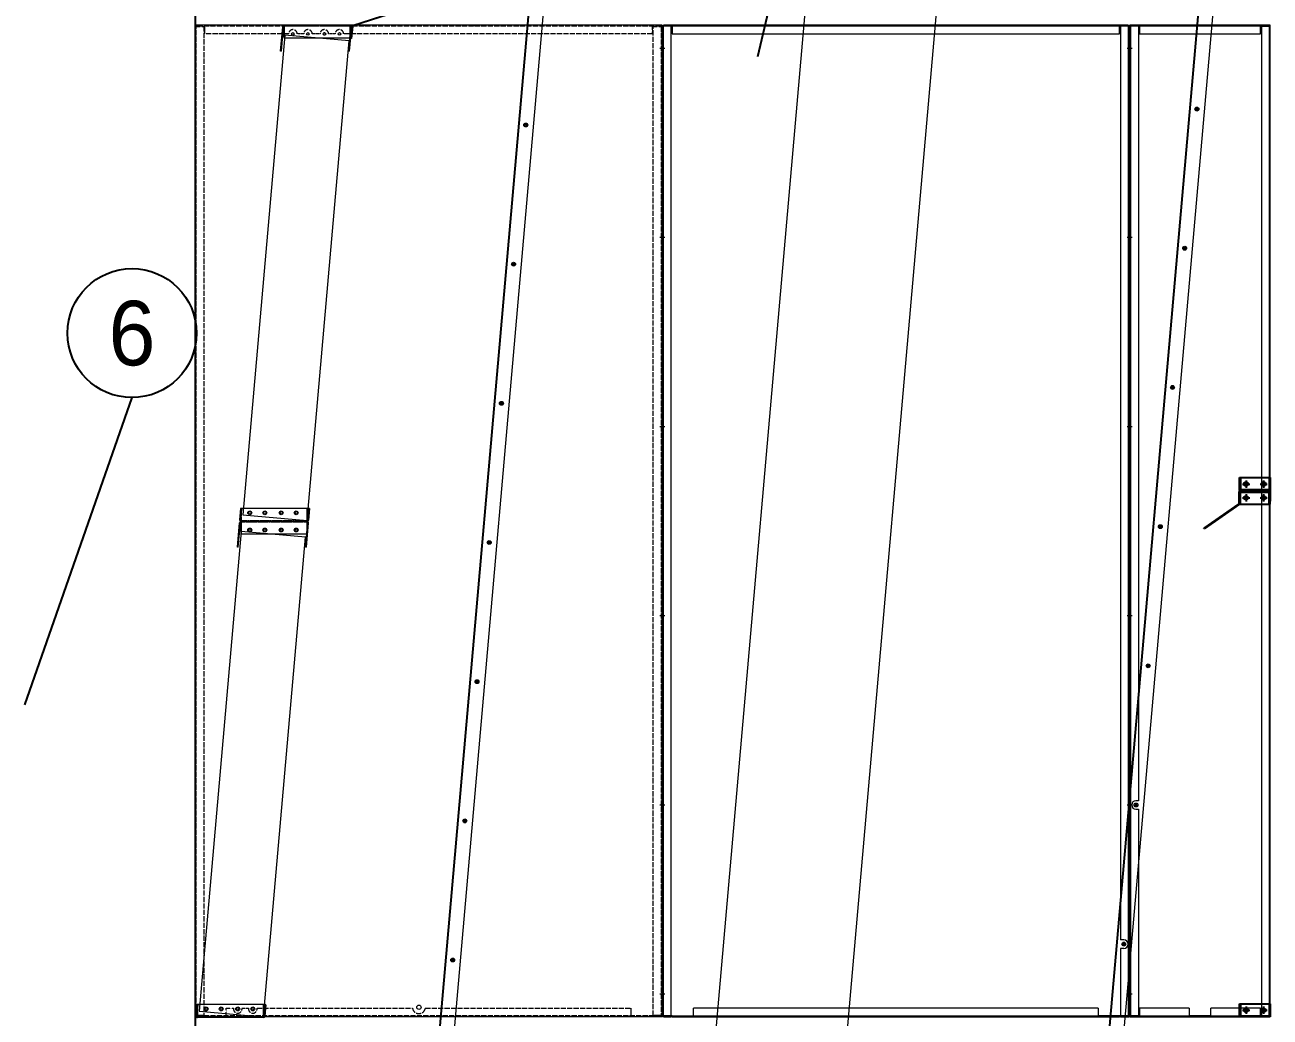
# Model space of a CAD drawing. Header units: millimetres. Extents: x 2340 to 31747, y 2051 to 22846.
# Drawn here: x 15184 to 18080, y 9285 to 11593 of the extents above; entities that cross this region are included whole.
import ezdxf
from ezdxf.enums import TextEntityAlignment as Align

# ---------------------------------------------------------------- set-up
doc = ezdxf.new("R2010")
doc.units = ezdxf.units.MM
for name, pattern in [('CENTER', [2, 1.25, -0.25, 0.25, -0.25]), ('DASHDOT', [18.5, 12, -3, 0.5, -3]), ('DASHED', [15, 12, -3])]:
    doc.linetypes.add(name, pattern=pattern)
for name, color, linetype in [('center', 1, 'CENTER'), ('냉각탑_dim', 1, 'Continuous'), ('냉각탑_text', 3, 'Continuous')]:
    doc.layers.add(name, color=color, linetype=linetype)
doc.styles.add('돋움', font='Dotum.ttf')

# ---------------------------------------------------------------- blocks, each defined once
blk = doc.blocks.new('A$C6F4E0F2E')
at = {"color": 7, "lineweight": 15}
for p, q in [((0, 2306), (0, 0)), ((3.1, 2306), (0, 2306)), ((0, 2302.9), (1.6, 2302.9)), ((1.6, 2306), (1.6, 0)), ((1.6, 2302.9), (2, 2302.9)), ((2, 2302.9), (3.1, 2302.9)), ((3.1, 2306), (3.1, 2304.4)), ((20, 2306), (3.1, 2306)), ((3.1, 2304), (3.1, 2304.4)), ((20, 2304.4), (3.1, 2304.4)), ((3.1, 2302.9), (3.1, 2304)), ((22, 2306), (20, 2306)), ((20, 2306), (20, 502.4)), ((22, 2304.4), (20, 2304.4)), ((304, 2306), (22, 2306)), ((22, 2306), (22, 2304.4)), ((22, 2306), (22, 2302.9)), ((304, 2304.4), (22, 2304.4)), ((22, 2302.9), (22, 2286)), ((33.5, 2304.4), (33.5, 2306)), ((42.5, 2304.4), (42.5, 2306)), ((158.5, 2304.4), (158.5, 2306)), ((167.5, 2304.4), (167.5, 2306)), ((283.5, 2304.4), (283.5, 2306)), ((292.5, 2304.4), (292.5, 2306)), ((306, 2306), (304, 2306)), ((304, 2306), (304, 2304.4)), ((304, 2306), (304, 2306)), ((304, 2306), (304, 2302.9)), ((304, 2304.4), (306, 2304.4)), ((304, 2286), (304, 2302.9)), ((306, 2306), (306, 0)), ((322.9, 2306), (306, 2306)), ((306, 2304.4), (322.9, 2304.4)), ((326, 2306), (322.9, 2306)), ((322.9, 2306), (322.9, 2304.4)), ((322.9, 2304), (322.9, 2304.4)), ((322.9, 2302.9), (322.9, 2304)), ((324, 2302.9), (322.9, 2302.9)), ((324.4, 2302.9), (324, 2302.9)), ((324.4, 0), (324.4, 2306)), ((326, 2302.9), (324.4, 2302.9)), ((326, 0), (326, 2306)), ((22, 2286), (304, 2286)), ((1.6, 2256), (0, 2256)), ((1.6, 2250), (0, 2250)), ((324.4, 2254.5), (326, 2254.5)), ((324.4, 2245.5), (326, 2245.5)), ((324.4, 2054.5), (326, 2054.5)), ((324.4, 2045.5), (326, 2045.5)), ((324.4, 1854.5), (326, 1854.5)), ((324.4, 1845.5), (326, 1845.5)), ((1.6, 1816), (0, 1816)), ((1.6, 1810), (0, 1810)), ((324.4, 1654.5), (326, 1654.5)), ((324.4, 1645.5), (326, 1645.5)), ((324.4, 1454.5), (326, 1454.5)), ((324.4, 1445.5), (326, 1445.5)), ((1.6, 1376), (0, 1376)), ((1.6, 1370), (0, 1370)), ((324.4, 1254.5), (326, 1254.5)), ((324.4, 1245.5), (326, 1245.5)), ((324.4, 1054.5), (326, 1054.5)), ((324.4, 1045.5), (326, 1045.5)), ((1.6, 936), (0, 936)), ((1.6, 930), (0, 930)), ((324.4, 854.5), (326, 854.5)), ((324.4, 845.5), (326, 845.5)), ((324.4, 654.5), (326, 654.5)), ((324.4, 645.5), (326, 645.5)), ((1.6, 496), (0, 496)), ((20, 502.4), (14, 502.4)), ((1.6, 490), (0, 490)), ((14, 482.4), (20, 482.4)), ((20, 482.4), (20, 0)), ((324.4, 454.5), (326, 454.5)), ((324.4, 445.5), (326, 445.5)), ((324.4, 254.5), (326, 254.5)), ((324.4, 245.5), (326, 245.5)), ((1.6, 56), (0, 56)), ((1.6, 50), (0, 50)), ((324.4, 54.5), (326, 54.5)), ((324.4, 45.5), (326, 45.5)), ((0, 3.1), (1.6, 3.1)), ((0, 0), (3.1, 0)), ((1.6, 3.1), (2, 3.1)), ((2, 3.1), (3.1, 3.1)), ((3.1, 2), (3.1, 3.1)), ((3.1, 1.6), (3.1, 2)), ((3.1, 0), (3.1, 1.6)), ((20, 1.6), (3.1, 1.6)), ((3.1, 0), (20, 0)), ((22, 1.6), (20, 1.6)), ((20, 0), (22, 0)), ((22, 20), (22, 3.1)), ((138, 20), (22, 20)), ((22, 3.1), (22, 0)), ((22, 1.6), (222, 1.6)), ((22, 0), (22, 0)), ((22, 0), (163, 0)), ((33.5, 1.6), (33.5, 0)), ((42.5, 1.6), (42.5, 0)), ((138, 20), (138, 3.1)), ((138, 0), (138, 3.1)), ((188, 1.6), (138, 1.6)), ((188, 0), (138, 0)), ((158.5, 1.6), (158.5, 0)), ((163, 0), (222, 0)), ((167.5, 1.6), (167.5, 0)), ((188, 3.1), (188, 20)), ((304, 20), (188, 20)), ((188, 3.1), (188, 0)), ((222, 1.6), (304, 1.6)), ((222, 0), (304, 0)), ((283.5, 1.6), (283.5, 0)), ((292.5, 1.6), (292.5, 0)), ((304, 3.1), (304, 20)), ((304, 0), (304, 3.1)), ((306, 1.6), (304, 1.6)), ((304, 0), (304, 1.6)), ((306, 0), (304, 0)), ((304, 0), (304, 0)), ((322.9, 1.6), (306, 1.6)), ((306, 0), (322.9, 0)), ((324, 3.1), (322.9, 3.1)), ((322.9, 3.1), (322.9, 2)), ((322.9, 2), (322.9, 1.6)), ((322.9, 0), (322.9, 1.6)), ((326, 0), (322.9, 0)), ((324.4, 3.1), (324, 3.1)), ((326, 3.1), (324.4, 3.1))]:
    blk.add_line(p, q, dxfattribs=at)
for centre in [(155.7, 2111.2), (127.3, 1787.5), (99, 1463.7), (70.7, 1139.9), (42.4, 816.2), (14, 492.4)]:
    blk.add_circle(centre, 4.5, dxfattribs=at)
blk.add_arc((14, 492.4), 10, 90, 270, dxfattribs=at)
blk = doc.blocks.new('A$C5F044F0A')
at = {"color": 7, "lineweight": 13, "ltscale": 0.055146}
blk.add_line((2.3, 30.2), (0, 3.8), dxfattribs=at)
at = {"color": 7, "lineweight": 13, "ltscale": 0.004167}
for p, q in [((4.3, 30), (2.3, 30.2)), ((162.8, 29.8), (160.8, 30))]:
    blk.add_line(p, q, dxfattribs=at)
at = {"color": 7, "lineweight": 13, "ltscale": 0.319506}
for p, q in [((156.9, 30), (3.5, 30)), ((156.9, 0), (3.5, 0))]:
    blk.add_line(p, q, dxfattribs=at)
at = {"color": 7, "lineweight": 13, "ltscale": 0.055208}
for p, q in [((3.5, 3.5), (3.5, 30)), ((156.9, 3.5), (156.9, 30)), ((156.9, 30), (156.9, 3.5))]:
    blk.add_line(p, q, dxfattribs=at)
at = {"color": 7, "linetype": 'DASHED', "lineweight": 13, "ltscale": 0.055208}
blk.add_line((3.5, 30), (3.5, 3.5), dxfattribs=at)
at = {"color": 7, "linetype": 'DASHED', "lineweight": 13, "ltscale": 0.001633}
blk.add_line((4.3, 30), (3.5, 30), dxfattribs=at)
at = {"color": 7, "linetype": 'DASHED', "lineweight": 13, "ltscale": 0.019427}
blk.add_line((4.3, 30), (3.5, 20.7), dxfattribs=at)
at = {"color": 7, "lineweight": 13, "ltscale": 0.317873}
blk.add_line((156.9, 30), (4.3, 30), dxfattribs=at)
at = {"color": 7, "lineweight": 13, "ltscale": 0.055693}
for p, q in [((160.8, 30), (158.5, 3.4)), ((162.8, 29.8), (160.5, 3.2))]:
    blk.add_line(p, q, dxfattribs=at)
at = {"color": 7, "lineweight": 13, "ltscale": 0.035719}
blk.add_line((3.5, 20.7), (2, 3.6), dxfattribs=at)
at = {"color": 7, "lineweight": 13, "ltscale": 0.007292}
for p, q in [((3.5, 3.5), (3.5, 0)), ((156.9, 3.5), (156.9, 0))]:
    blk.add_line(p, q, dxfattribs=at)
at = {"color": 7, "linetype": 'DASHED', "lineweight": 13, "ltscale": 0.003125}
blk.add_line((3.5, 2), (3.5, 3.5), dxfattribs=at)
at = {"color": 7, "linetype": 'DASHED', "lineweight": 13, "ltscale": 0.319506}
blk.add_line((3.5, 2), (156.9, 2), dxfattribs=at)
at = {"color": 7, "linetype": 'DASHED', "lineweight": 13, "ltscale": 0.004167}
for p, q in [((3.5, 0), (3.5, 2)), ((14.5, 0), (14.5, 2)), ((14.5, 0), (14.5, 2)), ((14.5, 0), (14.5, 2)), ((14.5, 0), (14.5, 2)), ((14.5, 0), (14.5, 2)), ((14.5, 0), (14.5, 2)), ((14.5, 0), (14.5, 2)), ((14.5, 0), (14.5, 2)), ((14.5, 0), (14.5, 2)), ((14.5, 0), (14.5, 2)), ((14.5, 0), (14.5, 2)), ((23.5, 0), (23.5, 2)), ((23.5, 0), (23.5, 2)), ((23.5, 0), (23.5, 2)), ((23.5, 0), (23.5, 2)), ((23.5, 0), (23.5, 2)), ((23.5, 0), (23.5, 2)), ((23.5, 0), (23.5, 2)), ((23.5, 0), (23.5, 2)), ((23.5, 0), (23.5, 2)), ((23.5, 0), (23.5, 2)), ((23.5, 0), (23.5, 2)), ((70, 0), (70, 2)), ((70, 0), (70, 2)), ((70, 0), (70, 2)), ((70, 0), (70, 2)), ((70, 0), (70, 2)), ((70, 0), (70, 2)), ((70, 0), (70, 2)), ((70, 0), (70, 2)), ((70, 0), (70, 2)), ((70, 0), (70, 2)), ((70, 0), (70, 2)), ((90, 0), (90, 2)), ((90, 0), (90, 2)), ((90, 0), (90, 2)), ((90, 0), (90, 2)), ((90, 0), (90, 2)), ((90, 0), (90, 2)), ((90, 0), (90, 2)), ((90, 0), (90, 2)), ((90, 0), (90, 2)), ((90, 0), (90, 2)), ((90, 0), (90, 2)), ((156.9, 0), (156.9, 2)), ((161.6, 16.7), (159.6, 16.8)), ((161.6, 16.7), (159.6, 16.8)), ((162.2, 22.6), (160.2, 22.8)), ((162.2, 22.6), (160.2, 22.8))]:
    blk.add_line(p, q, dxfattribs=at)
at = {"color": 7, "lineweight": 13, "ltscale": 0.003125}
blk.add_line((156.9, 2), (156.9, 3.5), dxfattribs=at)
at = {"color": 7, "lineweight": 13, "ltscale": 0.000261465}
for p, q in [((157, 2), (156.9, 2)), ((156.9, 0), (157, 0))]:
    blk.add_line(p, q, dxfattribs=at)
at = {"color": 7, "lineweight": 13}
for centre in [(23.5, 20), (58.5, 20), (96.9, 20), (131.9, 20)]:
    blk.add_circle(centre, 3, dxfattribs=at)
for centre, radius, start, end in [((3.5, 3.5), 3.5, 175, 270), ((3.5, 3.5), 1.5, 175, 270), ((157, 3.5), 1.5, 270, 355), ((157, 3.5), 3.5, 270, 355)]:
    blk.add_arc(centre, radius, start, end, dxfattribs=at)
blk = doc.blocks.new('A$C7B6532BF')
at = {"color": 5, "lineweight": 5}
for p, q in [((239.1, 2732.8), (0, 0)), ((848.7, 2732.8), (239.1, 2732.8)), ((609.6, 0), (848.7, 2732.8)), ((0, 0), (609.6, 0))]:
    blk.add_line(p, q, dxfattribs=at)
blk = doc.blocks.new('A$C493D0A01')
at = {"color": 5, "lineweight": 5}
for p, q in [((848.7, 2732.8), (1153.5, 2732.8)), ((609.6, 0), (914.4, 0))]:
    blk.add_line(p, q, dxfattribs=at)
at = {"lineweight": 5}
for p in [(0, 0), (914.4, 0)]:
    blk.add_blockref('A$C7B6532BF', p, dxfattribs=at)
blk = doc.blocks.new('A$C5DDF0D69')
at = {"color": 7, "lineweight": 13, "ltscale": 0.000626001}
for p, q in [((8.7, 60.2), (8.4, 60.2)), ((8.7, 58.2), (8.4, 58.2))]:
    blk.add_line(p, q, dxfattribs=at)
at = {"color": 7, "lineweight": 13, "ltscale": 0.31935}
for p, q in [((162, 60.2), (8.7, 60.2)), ((162, 30.2), (8.7, 30.2))]:
    blk.add_line(p, q, dxfattribs=at)
at = {"color": 7, "linetype": 'DASHED', "lineweight": 13, "ltscale": 0.004167}
for p, q in [((8.7, 58.2), (8.7, 60.2)), ((75, 60.2), (75, 58.2)), ((75, 60.2), (75, 58.2)), ((75, 60.2), (75, 58.2)), ((75, 60.2), (75, 58.2)), ((75, 60.2), (75, 58.2)), ((75, 60.2), (75, 58.2)), ((75, 60.2), (75, 58.2)), ((75, 60.2), (75, 58.2)), ((75, 60.2), (75, 58.2)), ((75, 60.2), (75, 58.2)), ((75, 60.2), (75, 58.2)), ((95, 60.2), (95, 58.2)), ((95, 60.2), (95, 58.2)), ((95, 60.2), (95, 58.2)), ((95, 60.2), (95, 58.2)), ((95, 60.2), (95, 58.2)), ((95, 60.2), (95, 58.2)), ((95, 60.2), (95, 58.2)), ((95, 60.2), (95, 58.2)), ((95, 60.2), (95, 58.2)), ((95, 60.2), (95, 58.2)), ((95, 60.2), (95, 58.2)), ((162, 58.2), (162, 60.2)), ((164.3, 41.9), (162.3, 42.1)), ((164.3, 41.9), (162.3, 42.1)), ((164.3, 41.9), (162.3, 42.1)), ((164.3, 41.9), (162.3, 42.1)), ((164.3, 41.9), (162.3, 42.1)), ((164.3, 41.9), (162.3, 42.1)), ((164.3, 41.9), (162.3, 42.1)), ((164.3, 41.9), (162.3, 42.1)), ((164.3, 41.9), (162.3, 42.1)), ((164.3, 41.9), (162.3, 42.1)), ((164.3, 41.9), (162.3, 42.1)), ((164.8, 47.9), (162.8, 48.1)), ((164.8, 47.9), (162.8, 48.1)), ((164.8, 47.9), (162.8, 48.1)), ((164.8, 47.9), (162.8, 48.1)), ((164.8, 47.9), (162.8, 48.1)), ((164.8, 47.9), (162.8, 48.1)), ((164.8, 47.9), (162.8, 48.1)), ((164.8, 47.9), (162.8, 48.1)), ((164.8, 47.9), (162.8, 48.1)), ((164.8, 47.9), (162.8, 48.1)), ((164.8, 47.9), (162.8, 48.1)), ((161.4, 9), (159.4, 9.2)), ((161.4, 9), (159.4, 9.2)), ((161.9, 15), (159.9, 15.2)), ((161.9, 15), (159.9, 15.2))]:
    blk.add_line(p, q, dxfattribs=at)
at = {"color": 7, "lineweight": 13, "ltscale": 0.007292}
for p, q in [((8.7, 56.7), (8.7, 60.2)), ((162, 56.7), (162, 60.2))]:
    blk.add_line(p, q, dxfattribs=at)
at = {"color": 7, "linetype": 'DASHED', "lineweight": 13, "ltscale": 0.31935}
blk.add_line((162, 58.2), (8.7, 58.2), dxfattribs=at)
at = {"color": 7, "lineweight": 13, "ltscale": 0.003125}
blk.add_line((8.7, 58.2), (8.7, 56.7), dxfattribs=at)
at = {"color": 7, "linetype": 'DASHED', "lineweight": 13, "ltscale": 0.003125}
blk.add_line((162, 58.2), (162, 56.7), dxfattribs=at)
at = {"color": 7, "lineweight": 13, "ltscale": 0.118431}
for p, q in [((0, 0.3), (5, 57)), ((2, 0.2), (6.9, 56.8))]:
    blk.add_line(p, q, dxfattribs=at)
at = {"color": 7, "lineweight": 13, "ltscale": 0.055208}
for p, q in [((8.7, 56.7), (8.7, 30.2)), ((8.7, 30.2), (8.7, 56.7)), ((162, 30.2), (162, 56.7))]:
    blk.add_line(p, q, dxfattribs=at)
at = {"color": 7, "lineweight": 13, "ltscale": 0.317661}
blk.add_line((161.2, 30.2), (8.7, 30.2), dxfattribs=at)
at = {"color": 7, "lineweight": 13, "ltscale": 0.062739}
blk.add_line((158.6, 0.2), (161.2, 30.2), dxfattribs=at)
at = {"color": 7, "lineweight": 13, "ltscale": 0.117885}
blk.add_line((160.6, 0), (165.5, 56.4), dxfattribs=at)
at = {"color": 7, "linetype": 'DASHED', "lineweight": 13, "ltscale": 0.019427}
blk.add_line((161.2, 30.2), (162, 39.5), dxfattribs=at)
at = {"color": 7, "linetype": 'DASHED', "lineweight": 13, "ltscale": 0.001689}
blk.add_line((162, 30.2), (161.2, 30.2), dxfattribs=at)
at = {"color": 7, "linetype": 'DASHED', "lineweight": 13, "ltscale": 0.055208}
blk.add_line((162, 56.7), (162, 30.2), dxfattribs=at)
at = {"color": 7, "lineweight": 13, "ltscale": 0.035719}
blk.add_line((162, 39.5), (163.5, 56.5), dxfattribs=at)
at = {"color": 7, "lineweight": 13, "ltscale": 0.004167}
for p, q in [((2, 0.2), (0, 0.3)), ((160.6, 0), (158.6, 0.2))]:
    blk.add_line(p, q, dxfattribs=at)
at = {"color": 7, "lineweight": 13}
for centre in [(28.7, 40.2), (63.7, 40.2), (102.1, 40.2), (137.1, 40.2)]:
    blk.add_circle(centre, 3, dxfattribs=at)
for centre, radius, start, end in [((8.4, 56.7), 3.5, 90, 175), ((8.4, 56.7), 1.5, 90, 175), ((162, 56.7), 3.5, 355, 90), ((162, 56.7), 1.5, 355, 90)]:
    blk.add_arc(centre, radius, start, end, dxfattribs=at)
blk = doc.blocks.new('A$C7EF54F26')
at = {"color": 7, "lineweight": 15}
for p, q in [((431.7, 245.9), (433.7, 245.9)), ((431.7, 216.9), (431.7, 245.9)), ((431.7, 235.4), (433.7, 235.4)), ((431.7, 235.4), (433.7, 235.4)), ((431.7, 235.4), (433.7, 235.4)), ((431.7, 235.4), (433.7, 235.4)), ((431.7, 235.4), (433.7, 235.4)), ((431.7, 235.4), (433.7, 235.4)), ((431.7, 235.4), (433.7, 235.4)), ((431.7, 235.4), (433.7, 235.4)), ((431.7, 235.4), (433.7, 235.4)), ((431.7, 235.4), (433.7, 235.4)), ((431.7, 235.4), (433.7, 235.4)), ((433.7, 216.9), (433.7, 245.9)), ((2.1, 30.9), (430.8, 215.5)), ((2.9, 29.1), (431.5, 213.7)), ((431.7, 226.4), (433.7, 226.4)), ((431.7, 226.4), (433.7, 226.4)), ((431.7, 226.4), (433.7, 226.4)), ((431.7, 226.4), (433.7, 226.4)), ((431.7, 226.4), (433.7, 226.4)), ((431.7, 226.4), (433.7, 226.4)), ((431.7, 226.4), (433.7, 226.4)), ((431.7, 226.4), (433.7, 226.4)), ((431.7, 226.4), (433.7, 226.4)), ((431.7, 226.4), (433.7, 226.4)), ((431.7, 226.4), (433.7, 226.4)), ((306.6, 162), (307.3, 160.2)), ((176.9, 106.2), (177.7, 104.4)), ((0, 27.7), (0.1, 0)), ((2, 19.5), (0, 19.5)), ((2, 19.5), (0, 19.5)), ((2, 19.5), (0, 19.5)), ((2, 19.5), (0, 19.5)), ((2, 19.5), (0, 19.5)), ((2, 19.5), (0, 19.5)), ((2, 19.5), (0, 19.5)), ((2, 19.5), (0, 19.5)), ((2, 19.5), (0, 19.5)), ((2, 19.5), (0, 19.5)), ((2, 19.5), (0, 19.5)), ((2.1, 10.5), (0.1, 10.5)), ((2.1, 10.5), (0.1, 10.5)), ((2.1, 10.5), (0.1, 10.5)), ((2.1, 10.5), (0.1, 10.5)), ((2.1, 10.5), (0.1, 10.5)), ((2.1, 10.5), (0.1, 10.5)), ((2.1, 10.5), (0.1, 10.5)), ((2.1, 10.5), (0.1, 10.5)), ((2.1, 10.5), (0.1, 10.5)), ((2.1, 10.5), (0.1, 10.5)), ((2.1, 10.5), (0.1, 10.5)), ((0.1, 0), (2.1, 0)), ((2, 27.7), (2.1, 0))]:
    blk.add_line(p, q, dxfattribs=at)
for centre, radius, start, end in [((430.2, 216.9), 1.5, 293.3, 0), ((430.2, 216.9), 3.5, 293.3, 0), ((3.5, 27.7), 3.5, 113.3, 180.3), ((3.5, 27.7), 1.5, 113.3, 180.3)]:
    blk.add_arc(centre, radius, start, end, dxfattribs=at)
blk = doc.blocks.new('A$C7AF137E1')
at = {"color": 7, "lineweight": 13, "ltscale": 0.004}
for p, q in [((0, 35), (0, 33.4)), ((2700, 35), (2700, 33.4))]:
    blk.add_line(p, q, dxfattribs=at)
at = {"color": 7, "lineweight": 13}
for p, q in [((2700, 35), (0, 35)), ((2700, 33.4), (0, 33.4)), ((2700, 0), (0, 0))]:
    blk.add_line(p, q, dxfattribs=at)
at = {"color": 7, "lineweight": 13, "ltscale": 0.00375}
for p, q in [((0, 31.9), (0, 33.4)), ((2700, 31.9), (2700, 33.4))]:
    blk.add_line(p, q, dxfattribs=at)
at = {"color": 7, "lineweight": 13, "ltscale": 0.07975}
for p, q in [((0, 0), (0, 31.9)), ((2700, 31.9), (2700, 0))]:
    blk.add_line(p, q, dxfattribs=at)
at = {"color": 7, "linetype": 'DASHDOT', "lineweight": 13, "ltscale": 0.0195}
for p, q in [((53.9, 17.5), (46.1, 17.5)), ((50, 21.4), (50, 13.6)), ((378.9, 17.5), (371.1, 17.5)), ((375, 21.4), (375, 13.6)), ((703.9, 17.5), (696.1, 17.5)), ((700, 21.4), (700, 13.6)), ((1028.9, 17.5), (1021.1, 17.5)), ((1025, 21.4), (1025, 13.6)), ((1353.9, 17.5), (1346.1, 17.5)), ((1350, 21.4), (1350, 13.6)), ((1678.9, 17.5), (1671.1, 17.5)), ((1675, 21.4), (1675, 13.6)), ((2003.9, 17.5), (1996.1, 17.5)), ((2000, 21.4), (2000, 13.6)), ((2328.9, 17.5), (2321.1, 17.5)), ((2325, 21.4), (2325, 13.6)), ((2653.9, 17.5), (2646.1, 17.5)), ((2650, 21.4), (2650, 13.6))]:
    blk.add_line(p, q, dxfattribs=at)
at = {"color": 7, "lineweight": 13}
for centre in [(50, 17.5), (375, 17.5), (700, 17.5), (1025, 17.5), (1350, 17.5), (1675, 17.5), (2000, 17.5), (2325, 17.5), (2650, 17.5)]:
    blk.add_circle(centre, 3, dxfattribs=at)
blk = doc.blocks.new('A$C586E2F7A')
at = {"color": 7, "lineweight": 15}
for p, q in [((0, 2306), (0, 0)), ((0, 2306), (3.1, 2306)), ((0, 2302.9), (1.6, 2302.9)), ((1.6, 2306), (1.6, 0)), ((1.6, 2302.9), (2, 2302.9)), ((2, 2302.9), (3.1, 2302.9)), ((3.1, 2306), (3.1, 2304.4)), ((20, 2306), (3.1, 2306)), ((20, 2304.4), (3.1, 2304.4)), ((3.1, 2304), (3.1, 2304.4)), ((3.1, 2302.9), (3.1, 2304)), ((22, 2306), (20, 2306)), ((20, 0), (20, 2306)), ((22, 2304.4), (20, 2304.4)), ((1063, 2306), (22, 2306)), ((22, 2306), (22, 2302.9)), ((22, 2306), (22, 2304.4)), ((1063, 2304.4), (22, 2304.4)), ((22, 2302.9), (22, 2286)), ((35.5, 2304.4), (35.5, 2306)), ((44.5, 2304.4), (44.5, 2306)), ((235.5, 2304.4), (235.5, 2306)), ((244.5, 2304.4), (244.5, 2306)), ((435.5, 2304.4), (435.5, 2306)), ((444.5, 2304.4), (444.5, 2306)), ((640.5, 2304.4), (640.5, 2306)), ((649.5, 2304.4), (649.5, 2306)), ((840.5, 2304.4), (840.5, 2306)), ((849.5, 2304.4), (849.5, 2306)), ((1040.5, 2304.4), (1040.5, 2306)), ((1049.5, 2304.4), (1049.5, 2306)), ((1063, 2306), (1063, 2306)), ((1063, 2306), (1063, 2302.9)), ((1065, 2306), (1063, 2306)), ((1063, 2306), (1063, 2304.4)), ((1065, 2304.4), (1063, 2304.4)), ((1063, 2286), (1063, 2302.9)), ((1081.9, 2306), (1065, 2306)), ((1065, 2306), (1065, 178.8)), ((1081.9, 2304.4), (1065, 2304.4)), ((1081.9, 2306), (1081.9, 2304.4)), ((1081.9, 2306), (1085, 2306)), ((1081.9, 2304), (1081.9, 2304.4)), ((1081.9, 2302.9), (1081.9, 2304)), ((1083, 2302.9), (1081.9, 2302.9)), ((1083.4, 2302.9), (1083, 2302.9)), ((1083.4, 0), (1083.4, 2306)), ((1085, 2302.9), (1083.4, 2302.9)), ((1085, 0), (1085, 2306)), ((22, 2286), (1063, 2286)), ((1.6, 2257.5), (0, 2257.5)), ((1.6, 2248.5), (0, 2248.5)), ((1083.4, 2257.5), (1085, 2257.5)), ((1083.4, 2248.5), (1085, 2248.5)), ((1.6, 1817.5), (0, 1817.5)), ((1.6, 1808.5), (0, 1808.5)), ((1083.4, 1817.5), (1085, 1817.5)), ((1083.4, 1808.5), (1085, 1808.5)), ((1.6, 1377.5), (0, 1377.5)), ((1.6, 1368.5), (0, 1368.5)), ((1083.4, 1377.5), (1085, 1377.5)), ((1083.4, 1368.5), (1085, 1368.5)), ((1.6, 937.5), (0, 937.5)), ((1.6, 928.5), (0, 928.5)), ((1083.4, 937.5), (1085, 937.5)), ((1083.4, 928.5), (1085, 928.5)), ((1.6, 497.5), (0, 497.5)), ((1083.4, 497.5), (1085, 497.5)), ((1.6, 488.5), (0, 488.5)), ((1083.4, 488.5), (1085, 488.5)), ((1065, 158.8), (1065, 0)), ((1.6, 56), (0, 56)), ((1.6, 50), (0, 50)), ((1083.4, 56), (1085, 56)), ((1083.4, 50), (1085, 50)), ((0, 3.1), (1.6, 3.1)), ((3.1, 0), (0, 0)), ((1.6, 3.1), (2, 3.1)), ((2, 3.1), (3.1, 3.1)), ((3.1, 3.1), (3.1, 2)), ((3.1, 2), (3.1, 1.6)), ((20, 1.6), (3.1, 1.6)), ((3.1, 0), (3.1, 1.6)), ((3.1, 0), (20, 0)), ((22, 1.6), (20, 1.6)), ((22, 0), (20, 0)), ((22, 1.6), (22, 0)), ((22, 1.6), (100, 1.6)), ((22, 1.6), (72, 1.6)), ((22, 1.6), (22, 1.6)), ((22, 0), (100, 0)), ((22, 0), (22, 0)), ((22, 0), (22, 0)), ((22, 0), (72, 0)), ((35.5, 1.6), (35.5, 0)), ((44.5, 1.6), (44.5, 0)), ((1013, 20), (72, 20)), ((72, 3.1), (72, 20)), ((72, 3.1), (72, 0)), ((100, 1.6), (985, 1.6)), ((100, 0), (100, 1.6)), ((100, 0), (985, 0)), ((235.5, 1.6), (235.5, 0)), ((244.5, 1.6), (244.5, 0)), ((435.5, 1.6), (435.5, 0)), ((444.5, 1.6), (444.5, 0)), ((640.5, 1.6), (640.5, 0)), ((649.5, 1.6), (649.5, 0)), ((840.5, 1.6), (840.5, 0)), ((849.5, 1.6), (849.5, 0)), ((985, 1.6), (1063, 1.6)), ((985, 0), (985, 1.6)), ((985, 0), (1063, 0)), ((1013, 20), (1013, 3.1)), ((1013, 0), (1013, 3.1)), ((1063, 1.6), (1013, 1.6)), ((1063, 0), (1013, 0)), ((1040.5, 1.6), (1040.5, 0)), ((1049.5, 1.6), (1049.5, 0)), ((1065, 1.6), (1063, 1.6)), ((1063, 1.6), (1063, 1.6)), ((1063, 0), (1063, 1.6)), ((1065, 0), (1063, 0)), ((1063, 0), (1063, 0)), ((1063, 0), (1063, 0)), ((1081.9, 1.6), (1065, 1.6)), ((1065, 0), (1081.9, 0)), ((1083, 3.1), (1081.9, 3.1)), ((1081.9, 3.1), (1081.9, 2)), ((1081.9, 2), (1081.9, 1.6)), ((1081.9, 0), (1081.9, 1.6)), ((1081.9, 0), (1085, 0)), ((1083.4, 3.1), (1083, 3.1)), ((1085, 3.1), (1083.4, 3.1))]:
    blk.add_line(p, q, dxfattribs=at)
at = {"lineweight": 5}
for p, q in [((1072.7, 178.8), (1065, 178.8)), ((1072.7, 158.8), (1065, 158.8))]:
    blk.add_line(p, q, dxfattribs=at)
blk.add_circle((1072.7, 168.8), 4.5, dxfattribs=at)
blk.add_arc((1072.7, 168.8), 10, 270, 90, dxfattribs=at)
blk = doc.blocks.new('A$C7183523C')
at = {"color": 7}
for p, q in [((0, 30), (71, 30)), ((2, 30), (2, 2)), ((69, 30), (69, 2)), ((2, 2), (69, 2))]:
    blk.add_line(p, q, dxfattribs=at)
for p, q in [((0, 0), (0, 30)), ((0, 30), (71, 30)), ((71, 30), (71, 0)), ((71, 0), (0, 0))]:
    blk.add_line(p, q)
for centre, radius in [((15, 15), 4.5), ((15, 15), 4.5), ((15, 15), 3), ((56, 15), 4.5), ((56, 15), 4.5), ((56, 15), 3)]:
    blk.add_circle(centre, radius)
at = {"layer": 'center'}
for p, q in [((6.5, 15), (23.5, 15)), ((15, 23.5), (15, 6.5)), ((47.5, 15), (64.5, 15)), ((56, 23.5), (56, 6.5))]:
    blk.add_line(p, q, dxfattribs=at)
blk = doc.blocks.new('A$C591A019A')
at = {"color": 7}
for p, q in [((83.1, 119.4), (154.1, 119.4)), ((85.1, 119.4), (85.1, 91.4)), ((152.1, 119.4), (152.1, 91.4)), ((154.1, 119.4), (154.1, 64.4)), ((85.1, 91.4), (152.1, 91.4)), ((85.1, 85.4), (152.1, 85.4)), ((85.1, 57.4), (85.1, 85.4)), ((152.1, 57.4), (152.1, 85.4)), ((83.1, 57.4), (154.1, 57.4))]:
    blk.add_line(p, q, dxfattribs=at)
for p, q in [((83.1, 89.4), (83.1, 119.4)), ((83.1, 119.4), (154.1, 119.4)), ((154.1, 119.4), (154.1, 89.4)), ((83.1, 87.4), (81.1, 87.4)), ((81.1, 87.4), (81.1, 58.4)), ((154.1, 89.4), (83.1, 89.4)), ((154.1, 87.4), (83.1, 87.4)), ((83.1, 87.4), (83.1, 57.4)), ((83.1, 87.4), (83.1, 57.4)), ((83.1, 57.4), (83.1, 87.4)), ((154.1, 57.4), (154.1, 87.4)), ((81.1, 58.4), (0, 1.6)), ((83.1, 57.4), (1.1, 0)), ((83.1, 57.4), (154.1, 57.4)), ((1.1, 0), (0, 1.6))]:
    blk.add_line(p, q)
for centre, radius in [((98.1, 104.4), 4.5), ((98.1, 104.4), 4.5), ((98.1, 104.4), 4.5), ((98.1, 104.4), 4.5), ((98.1, 104.4), 3), ((139.1, 104.4), 4.5), ((139.1, 104.4), 4.5), ((139.1, 104.4), 4.5), ((139.1, 104.4), 4.5), ((139.1, 104.4), 3), ((98.1, 72.4), 4.5), ((98.1, 72.4), 4.5), ((98.1, 72.4), 4.5), ((98.1, 72.4), 4.5), ((98.1, 72.4), 3), ((139.1, 72.4), 4.5), ((139.1, 72.4), 4.5), ((139.1, 72.4), 4.5), ((139.1, 72.4), 4.5), ((139.1, 72.4), 3)]:
    blk.add_circle(centre, radius)
at = {"layer": 'center'}
for p, q in [((89.6, 104.4), (106.6, 104.4)), ((89.6, 104.4), (106.6, 104.4)), ((98.1, 112.9), (98.1, 95.9)), ((98.1, 112.9), (98.1, 95.9)), ((130.6, 104.4), (147.6, 104.4)), ((130.6, 104.4), (147.6, 104.4)), ((139.1, 112.9), (139.1, 95.9)), ((139.1, 112.9), (139.1, 95.9)), ((89.6, 72.4), (106.6, 72.4)), ((89.6, 72.4), (106.6, 72.4)), ((98.1, 80.9), (98.1, 63.9)), ((98.1, 80.9), (98.1, 63.9)), ((130.6, 72.4), (147.6, 72.4)), ((130.6, 72.4), (147.6, 72.4)), ((139.1, 80.9), (139.1, 63.9)), ((139.1, 80.9), (139.1, 63.9))]:
    blk.add_line(p, q, dxfattribs=at)
blk = doc.blocks.new('1')
at = {"ltscale": 500}
blk.add_line((15580, 11984.4), (15580, 8784.4), dxfattribs=at)
at = {"color": 7, "lineweight": 13, "ltscale": 0.009063}
for p, q in [((15580, 11592.4), (15582.8, 11592.4)), ((15580, 11590.8), (15582.8, 11590.8)), ((16665, 11592.4), (16662.2, 11592.4)), ((16665, 11590.8), (16662.2, 11590.8)), ((15580, 9288), (15582.8, 9288)), ((15580, 9286.4), (15582.8, 9286.4)), ((16665, 9288), (16662.2, 9288)), ((16665, 9286.4), (16662.2, 9286.4))]:
    blk.add_line(p, q, dxfattribs=at)
at = {"color": 7, "lineweight": 13, "ltscale": 0.005}
for p, q in [((15580, 11592.4), (15580, 11590.8)), ((15580, 11589.9), (15581.6, 11589.9)), ((16662.2, 11592.4), (16662.2, 11590.8)), ((16665, 11589.9), (16663.4, 11589.9)), ((16665, 11592.4), (16665, 11590.8)), ((15580, 9288.9), (15581.6, 9288.9)), ((15580, 9286.4), (15580, 9288)), ((16662.2, 9286.4), (16662.2, 9288)), ((16665, 9288.9), (16663.4, 9288.9)), ((16665, 9286.4), (16665, 9288))]:
    blk.add_line(p, q, dxfattribs=at)
at = {"color": 7, "lineweight": 13, "ltscale": 0.0009375}
for p, q in [((15580, 11589.6), (15580, 11589.9)), ((15581.6, 11589.6), (15581.6, 11589.9)), ((16663.4, 11589.9), (16663.4, 11589.6)), ((16665, 11589.9), (16665, 11589.6)), ((15580, 9288.9), (15580, 9289.2)), ((15581.6, 9288.9), (15581.6, 9289.2)), ((16663.4, 9289.2), (16663.4, 9288.9)), ((16665, 9289.2), (16665, 9288.9))]:
    blk.add_line(p, q, dxfattribs=at)
at = {"color": 7, "lineweight": 13}
for p, q in [((15580, 9289.2), (15580, 11589.6)), ((16662.2, 11592.4), (15582.8, 11592.4)), ((16665, 11589.6), (16665, 9289.2)), ((16662.2, 9286.4), (15582.8, 9286.4))]:
    blk.add_line(p, q, dxfattribs=at)
at = {"color": 7, "lineweight": 13, "ltscale": 0.00875}
for p, q in [((15580, 11589.6), (15582.8, 11589.6)), ((15582.8, 11589.6), (15582.8, 11592.4)), ((16662.2, 11589.6), (16662.2, 11592.4)), ((16665, 11589.6), (16662.2, 11589.6)), ((15580, 9289.2), (15582.8, 9289.2)), ((15582.8, 9289.2), (15582.8, 9286.4)), ((16662.2, 9289.2), (16662.2, 9286.4)), ((16665, 9289.2), (16662.2, 9289.2))]:
    blk.add_line(p, q, dxfattribs=at)
at = {"color": 7, "lineweight": 13, "ltscale": 0.00375}
for p, q in [((15582.8, 11589.9), (15581.6, 11589.9)), ((16662.2, 11589.9), (16663.4, 11589.9)), ((15582.8, 9288.9), (15581.6, 9288.9)), ((16662.2, 9288.9), (16663.4, 9288.9))]:
    blk.add_line(p, q, dxfattribs=at)
at = {"color": 7, "linetype": 'DASHED', "lineweight": 13}
for p, q in [((15581.6, 9289.2), (15581.6, 11589.6)), ((16662.2, 11590.8), (15582.8, 11590.8)), ((15600, 11589.9), (15600, 9288.9)), ((16645, 9288.9), (16645, 11589.9)), ((16663.4, 11589.6), (16663.4, 9289.2)), ((15797, 11572.4), (15602, 11572.4)), ((16643, 11572.4), (15925, 11572.4)), ((15723.5, 9306.4), (16085.1, 9306.4)), ((16114.8, 9306.4), (16593.1, 9306.4)), ((16662.2, 9288), (15582.8, 9288))]:
    blk.add_line(p, q, dxfattribs=at)
at = {"color": 7, "lineweight": 13, "ltscale": 0.000866094}
blk.add_line((15582.8, 11592.4), (15582.8, 11592.1), dxfattribs=at)
at = {"color": 7, "linetype": 'DASHED', "lineweight": 13, "ltscale": 0.004134}
blk.add_line((15582.8, 11592.1), (15582.8, 11590.8), dxfattribs=at)
at = {"color": 7, "linetype": 'DASHED', "lineweight": 13, "ltscale": 0.05375}
for p, q in [((15582.8, 11589.9), (15600, 11589.9)), ((15602, 11572.4), (15602, 11589.6)), ((16643, 11589.6), (16643, 11572.4)), ((16645, 11589.9), (16662.2, 11589.9)), ((15651.9, 9289.2), (15651.9, 9306.4)), ((16593.1, 9306.4), (16593.1, 9289.2)), ((15600, 9288.9), (15582.8, 9288.9)), ((16662.2, 9288.9), (16645, 9288.9))]:
    blk.add_line(p, q, dxfattribs=at)
at = {"color": 7, "linetype": 'DASHED', "lineweight": 13, "ltscale": 0.005}
for p, q in [((15602, 11592.4), (15602, 11590.8)), ((15615.5, 11590.8), (15615.5, 11592.4)), ((15624.5, 11590.8), (15624.5, 11592.4)), ((15815.5, 11590.8), (15815.5, 11592.4)), ((15824.5, 11590.8), (15824.5, 11592.4)), ((15965.5, 11590.8), (15965.5, 11592.4)), ((15974.5, 11590.8), (15974.5, 11592.4)), ((16220.5, 11590.8), (16220.5, 11592.4)), ((16229.5, 11590.8), (16229.5, 11592.4)), ((16420.5, 11590.8), (16420.5, 11592.4)), ((16429.5, 11590.8), (16429.5, 11592.4)), ((16620.5, 11590.8), (16620.5, 11592.4)), ((16629.5, 11590.8), (16629.5, 11592.4)), ((16643, 11592.4), (16643, 11590.8)), ((15581.6, 11542.4), (15580, 11542.4)), ((15581.6, 11536.4), (15580, 11536.4)), ((16665, 11542.4), (16663.4, 11542.4)), ((16665, 11536.4), (16663.4, 11536.4)), ((15581.6, 11102.4), (15580, 11102.4)), ((15581.6, 11096.4), (15580, 11096.4)), ((16665, 11102.4), (16663.4, 11102.4)), ((16665, 11096.4), (16663.4, 11096.4)), ((15581.6, 10662.4), (15580, 10662.4)), ((16665, 10662.4), (16663.4, 10662.4)), ((15581.6, 10656.4), (15580, 10656.4)), ((16665, 10656.4), (16663.4, 10656.4)), ((15581.6, 10222.4), (15580, 10222.4)), ((15581.6, 10216.4), (15580, 10216.4)), ((16665, 10222.4), (16663.4, 10222.4)), ((16665, 10216.4), (16663.4, 10216.4)), ((15581.6, 9782.4), (15580, 9782.4)), ((15581.6, 9776.4), (15580, 9776.4)), ((16665, 9782.4), (16663.4, 9782.4)), ((16665, 9776.4), (16663.4, 9776.4)), ((15581.6, 9342.4), (15580, 9342.4)), ((15581.6, 9336.4), (15580, 9336.4)), ((16665, 9342.4), (16663.4, 9342.4)), ((16665, 9336.4), (16663.4, 9336.4)), ((15615.5, 9286.4), (15615.5, 9288)), ((15624.5, 9286.4), (15624.5, 9288)), ((15651.9, 9286.4), (15651.9, 9288)), ((16015.5, 9286.4), (16015.5, 9288)), ((16024.5, 9286.4), (16024.5, 9288)), ((16220.5, 9286.4), (16220.5, 9288)), ((16229.5, 9286.4), (16229.5, 9288)), ((16420.5, 9286.4), (16420.5, 9288)), ((16429.5, 9286.4), (16429.5, 9288)), ((16593.1, 9286.4), (16593.1, 9288)), ((16620.5, 9286.4), (16620.5, 9288)), ((16629.5, 9286.4), (16629.5, 9288))]:
    blk.add_line(p, q, dxfattribs=at)
at = {"color": 7, "linetype": 'DASHED', "lineweight": 13, "ltscale": 0.00375}
for p, q in [((15602, 11590.8), (15602, 11589.6)), ((16643, 11590.8), (16643, 11589.6)), ((15651.9, 9288), (15651.9, 9289.2)), ((16593.1, 9288), (16593.1, 9289.2))]:
    blk.add_line(p, q, dxfattribs=at)
at = {"color": 7, "linetype": 'DASHED', "lineweight": 13, "ltscale": 0.046875}
for p, q in [((15832, 11572.4), (15817, 11572.4)), ((15905, 11572.4), (15890, 11572.4))]:
    blk.add_line(p, q, dxfattribs=at)
at = {"color": 7, "linetype": 'DASHED', "lineweight": 13, "ltscale": 0.05625}
blk.add_line((15870, 11572.4), (15852, 11572.4), dxfattribs=at)
at = {"lineweight": 5}
blk.add_line((15943.1, 11580.1), (15942.6, 11574.1), dxfattribs=at)
at = {"color": 1, "lineweight": 5}
for p, q in [((16660.2, 11539.4), (16672.2, 11539.4)), ((17747.2, 11539.4), (17759.2, 11539.4)), ((16660.2, 11099.4), (16672.2, 11099.4)), ((17747.2, 11099.4), (17759.2, 11099.4)), ((16660.2, 10659.4), (16672.2, 10659.4)), ((17747.2, 10659.4), (17759.2, 10659.4)), ((16660.2, 10219.4), (16672.2, 10219.4)), ((17747.2, 10219.4), (17759.2, 10219.4)), ((16660.2, 9779.4), (16672.2, 9779.4)), ((17747.2, 9779.4), (17759.2, 9779.4)), ((16660.2, 9339.4), (16672.2, 9339.4)), ((17747.2, 9339.4), (17759.2, 9339.4))]:
    blk.add_line(p, q, dxfattribs=at)
at = {"color": 7, "linetype": 'DASHED', "lineweight": 13, "ltscale": 0.053131}
blk.add_line((15651.9, 9306.4), (15668.9, 9306.4), dxfattribs=at)
at = {"color": 7, "linetype": 'DASHED', "lineweight": 13, "ltscale": 0.048138}
blk.add_line((15688.5, 9306.4), (15703.9, 9306.4), dxfattribs=at)
at = {"color": 7, "linetype": 'DASHED', "lineweight": 13, "ltscale": 0.004135}
blk.add_line((15582.8, 9286.7), (15582.8, 9288), dxfattribs=at)
at = {"color": 7, "lineweight": 13, "ltscale": 0.000864609}
blk.add_line((15582.8, 9286.4), (15582.8, 9286.7), dxfattribs=at)
at = {"color": 5, "lineweight": 5, "elevation": 0}
for points in [[(15690.5, 10453.5), (15840, 10440.4), (15937.6, 11556.1), (15788.1, 11569.2)], [(15588.9, 9299.5), (15738.3, 9286.4), (15835.9, 10402.1), (15686.5, 10415.2)]]:
    blk.add_lwpolyline(points, close=True, dxfattribs=at)
at = {"color": 7, "lineweight": 13}
for centre, radius in [((15807, 11572.4), 3), ((15842, 11572.4), 3), ((15880, 11572.4), 3), ((15915, 11572.4), 3), ((16348.6, 11360.6), 4.5), ((16320.3, 11036.9), 4.5), ((16292, 10713.1), 4.5), ((16263.7, 10389.4), 4.5), ((16235.3, 10065.6), 4.5), ((16207, 9741.8), 4.5), ((16178.7, 9418.1), 4.5), ((15605, 9304.4), 4.5), ((15640, 9304.4), 4.5), ((15678.7, 9304.4), 4.5), ((15713.7, 9304.4), 4.5)]:
    blk.add_circle(centre, radius, dxfattribs=at)
at = {"color": 1, "lineweight": 13}
for centre in [(15706.6, 10458.4), (15741.6, 10458.4), (15779.6, 10458.4), (15814.6, 10458.4), (15706.6, 10418.4), (15741.6, 10418.4), (15779.6, 10418.4), (15814.6, 10418.4)]:
    blk.add_circle(centre, 4.5, dxfattribs=at)
at = {"color": 7, "lineweight": 5}
blk.add_circle((16100, 9308.4), 5, dxfattribs=at)
at = {"color": 7, "linetype": 'DASHED', "lineweight": 13}
for centre, radius, start, end in [((15807, 11572.4), 10, 0, 180), ((15842, 11572.4), 10, 0, 180), ((15880, 11572.4), 10, 0, 180), ((15915, 11572.4), 10, 0, 180), ((15678.7, 9304.4), 10, 168.463, 11.537), ((15713.7, 9304.4), 10, 168.463, 11.537), ((16100, 9308.4), 15, 187.6621, 352.3379)]:
    blk.add_arc(centre, radius, start, end, dxfattribs=at)
at = {"layer": '냉각탑_dim', "linetype": 'ByBlock', "lineweight": -2}
blk.add_lwpolyline([(15183.6, 10011.4), (15432.7, 10726.5)], dxfattribs=at)
blk.add_circle((15432.7, 10876.5), 150, dxfattribs=at)
at = {"lineweight": 5}
for name, p, rotation in [('A$C7EF54F26', (15941.5, 11562.2), 354.6349260590812), ('A$C7AF137E1', (17724.4, 9080.1), 85.00158515409453), ('A$C7AF137E1', (16163.4, 9043), 85.0001035662264)]:
    blk.add_blockref(name, p, dxfattribs=dict(at, rotation=rotation))
for name, p in [('A$C493D0A01', (16163.5, 9044.4)), ('A$C5DDF0D69', (15778.2, 11532.2)), ('A$C586E2F7A', (16667, 9286.4)), ('A$C6F4E0F2E', (17754, 9286.4)), ('A$C5F044F0A', (15683.1, 10438.4)), ('A$C5DDF0D69', (15677.9, 10378.2)), ('A$C5F044F0A', (15581.5, 9284.4))]:
    blk.add_blockref(name, p, dxfattribs=at)
for name, p in [('A$C591A019A', (17925.9, 10421)), ('A$C7183523C', (18009, 9286.4))]:
    blk.add_blockref(name, p)
at = {"layer": '냉각탑_text', "style": '돋움'}
blk.add_text('6', height=150, dxfattribs=at).set_placement((15432.7, 10876.5), align=Align.MIDDLE_CENTER)

msp = doc.modelspace()

# ---------------------------------------------------------------- linework, layer by layer
at = {"layer": '냉각탑_dim', "linetype": 'ByBlock', "lineweight": -2, "elevation": 0}
msp.add_lwpolyline([(16888.4, 11519.6), (17290.8, 13231.9)], dxfattribs=at)

# ---------------------------------------------------------------- block references
msp.add_blockref('1', (0, 0))

doc.saveas('drawing.dxf')
